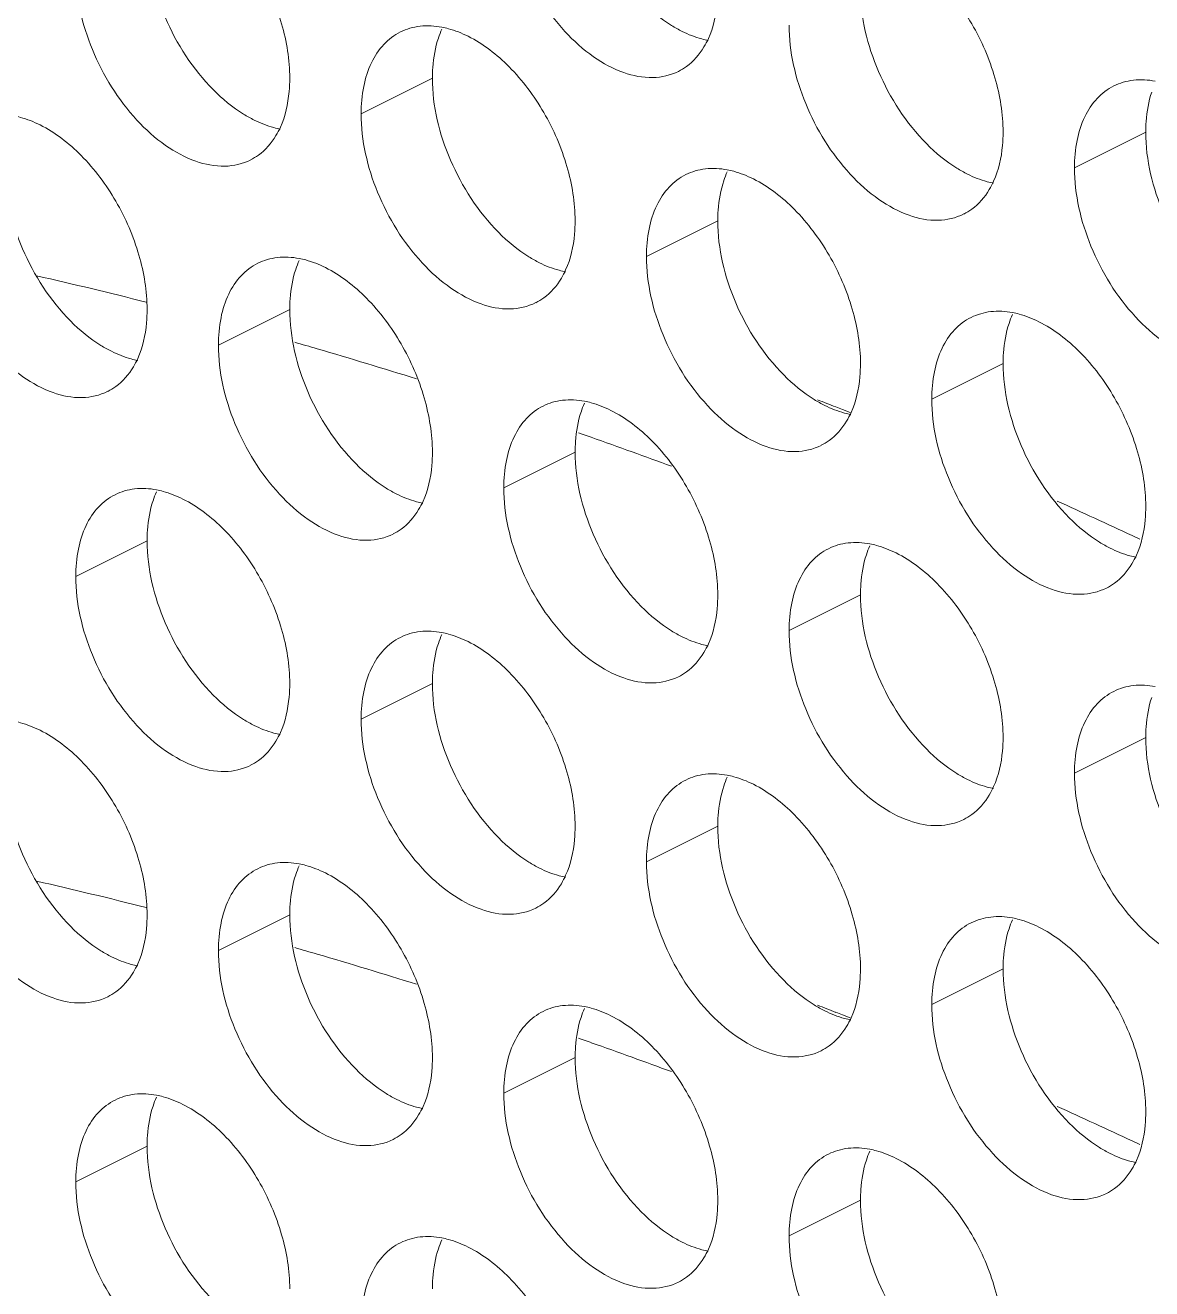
# Model space of a CAD drawing. Header units: millimetres. Extents: x 0 to 2524, y 0 to 1785.
# Drawn here: x 1860.19 to 1869.12, y 861.98 to 872 of the extents above; entities that cross this region are included whole.
import ezdxf

# ---------------------------------------------------------------- set-up
doc = ezdxf.new("R2010")
doc.units = ezdxf.units.MM
doc.header["$LTSCALE"] = 0.1
doc.layers.add('标注', color=251, linetype='Continuous', lineweight=9)

msp = doc.modelspace()

# ---------------------------------------------------------------- linework, layer by layer
at = {"layer": '标注'}
for p, q in [((1863.419, 871.581), (1862.854, 871.298)), ((1869.076, 871.153), (1868.511, 870.87)), ((1865.682, 870.45), (1865.117, 870.167)), ((1862.288, 869.747), (1861.722, 869.464)), ((1867.945, 869.318), (1867.379, 869.035)), ((1866.618, 868.974), (1866.672, 868.953)), ((1866.672, 868.953), (1866.731, 868.929)), ((1864.599, 868.762), (1864.577, 868.769)), ((1864.678, 868.734), (1864.599, 868.762)), ((1864.551, 868.615), (1863.985, 868.332)), ((1861.157, 867.912), (1860.591, 867.629)), ((1868.969, 867.954), (1869.03, 867.925)), ((1866.814, 867.484), (1866.248, 867.201)), ((1863.419, 866.781), (1862.854, 866.498)), ((1869.076, 866.353), (1868.511, 866.07)), ((1865.682, 865.65), (1865.117, 865.367)), ((1862.288, 864.947), (1861.722, 864.664)), ((1867.945, 864.518), (1867.379, 864.235)), ((1866.618, 864.174), (1866.672, 864.153)), ((1866.672, 864.153), (1866.731, 864.129)), ((1864.599, 863.962), (1864.577, 863.969)), ((1864.678, 863.934), (1864.599, 863.962)), ((1864.551, 863.815), (1863.985, 863.532)), ((1868.969, 863.154), (1869.03, 863.125)), ((1861.157, 863.112), (1860.591, 862.829)), ((1866.814, 862.684), (1866.248, 862.401))]:
    msp.add_line(p, q, dxfattribs=at)
for centre, radius, start, end in [((1864.164, 871.67), 0.734, 155.8796, 161.7803), ((1865.168, 872.04), 0.453, 296.5256, 305.9034), ((1861.774, 871.338), 0.453, 296.5256, 305.9034), ((1866.427, 870.539), 0.734, 155.8796, 161.7803), ((1867.431, 870.909), 0.453, 296.5256, 305.9034), ((1863.033, 869.836), 0.734, 155.8796, 161.7803), ((1851.95, 833.456), 37.495, 75.7992, 77.1627), ((1864.037, 870.206), 0.453, 296.5256, 305.9034), ((1868.689, 869.407), 0.734, 155.8796, 161.7803), ((1851.393, 831.37), 39.654, 73.727, 73.9941), ((1851.179, 830.644), 40.411, 72.5573, 73.7232), ((1860.642, 869.503), 0.453, 296.5256, 305.9034), ((1865.295, 868.704), 0.734, 155.8796, 161.7803), ((1850.978, 829.836), 42.147, 68.2177, 68.4277), ((1850.332, 828.091), 43.1, 70.0992, 70.5572), ((1866.299, 869.075), 0.453, 296.5256, 305.9034), ((1850.171, 827.648), 43.572, 69.6619, 70.0992), ((1861.901, 868.001), 0.734, 155.8796, 161.7803), ((1849.654, 826.747), 45.509, 64.8858, 65.7125), ((1862.905, 868.372), 0.453, 296.5256, 305.9034), ((1867.558, 867.573), 0.734, 155.8796, 161.7803), ((1868.562, 867.943), 0.453, 296.5256, 305.9034), ((1864.164, 866.87), 0.734, 155.8796, 161.7803), ((1865.168, 867.24), 0.453, 296.5256, 305.9034), ((1861.774, 866.538), 0.453, 296.5256, 305.9034), ((1866.427, 865.739), 0.734, 155.8796, 161.7803), ((1867.431, 866.109), 0.453, 296.5256, 305.9034), ((1863.033, 865.036), 0.734, 155.8796, 161.7803), ((1851.95, 828.656), 37.495, 75.7992, 77.1627), ((1864.037, 865.406), 0.453, 296.5256, 305.9034), ((1868.689, 864.607), 0.734, 155.8796, 161.7803), ((1851.393, 826.57), 39.654, 73.727, 73.9941), ((1851.179, 825.844), 40.411, 72.5573, 73.7232), ((1860.642, 864.703), 0.453, 296.5256, 305.9034), ((1865.295, 863.904), 0.734, 155.8796, 161.7803), ((1850.978, 825.036), 42.147, 68.2177, 68.4277), ((1850.332, 823.291), 43.1, 70.0992, 70.5572), ((1866.299, 864.275), 0.453, 296.5256, 305.9034), ((1850.171, 822.848), 43.572, 69.6619, 70.0992), ((1861.901, 863.201), 0.734, 155.8796, 161.7803), ((1849.654, 821.947), 45.509, 64.8858, 65.7125), ((1862.905, 863.572), 0.453, 296.5256, 305.9034), ((1867.558, 862.773), 0.734, 155.8796, 161.7803), ((1868.562, 863.143), 0.453, 296.5256, 305.9034), ((1864.164, 862.07), 0.734, 155.8796, 161.7803), ((1865.168, 862.44), 0.453, 296.5256, 305.9034)]:
    msp.add_arc(centre, radius, start, end, dxfattribs=at)
for points, knots in [([(1865.37, 871.635), (1865.308, 871.604), (1865.158, 871.57), (1864.92, 871.617), (1864.682, 871.748), (1864.374, 872.026), (1864.088, 872.488), (1863.985, 872.921), (1863.985, 873.132)], [0, 0, 0, 0, 0.090718, 0.191742, 0.308104, 0.439279, 0.725532, 1, 1, 1, 1]), ([(1861.44, 873.044), (1861.56, 872.984), (1861.791, 872.804), (1862.057, 872.446), (1862.238, 872.027), (1862.288, 871.726), (1862.288, 871.581)], [0, 0, 0, 0, 0.229676, 0.488215, 0.753207, 1, 1, 1, 1]), ([(1861.681, 871.49), (1861.519, 871.653), (1861.268, 872.04), (1861.157, 872.491), (1861.157, 872.712)], [0, 0, 0, 0, 0.508684, 1, 1, 1, 1]), ([(1867.096, 872.616), (1867.217, 872.556), (1867.448, 872.375), (1867.714, 872.017), (1867.895, 871.599), (1867.945, 871.297), (1867.945, 871.153)], [0, 0, 0, 0, 0.229676, 0.488215, 0.753207, 1, 1, 1, 1]), ([(1861.976, 870.932), (1861.914, 870.901), (1861.764, 870.867), (1861.526, 870.915), (1861.287, 871.045), (1860.98, 871.323), (1860.694, 871.785), (1860.591, 872.218), (1860.591, 872.429)], [0, 0, 0, 0, 0.090718, 0.191742, 0.308104, 0.439279, 0.725532, 1, 1, 1, 1]), ([(1865.682, 872.284), (1865.682, 872.248), (1865.677, 872.116), (1865.647, 871.983), (1865.608, 871.895)], [0, 0, 0, 0, 0.268874, 1, 1, 1, 1]), ([(1867.337, 871.062), (1867.176, 871.225), (1866.925, 871.612), (1866.814, 872.062), (1866.814, 872.284)], [0, 0, 0, 0, 0.508684, 1, 1, 1, 1]), ([(1865.399, 871.952), (1865.371, 871.966), (1865.253, 872.032), (1865.148, 872.12), (1865.075, 872.193)], [0, 0, 0, 0, 0.235002, 1, 1, 1, 1]), ([(1863.166, 871.947), (1863.214, 871.971), (1863.324, 872.003), (1863.438, 871.996), (1863.495, 871.985)], [0, 0, 0, 0, 0.482538, 1, 1, 1, 1]), ([(1863.495, 871.985), (1863.512, 871.982), (1863.583, 871.965), (1863.652, 871.938), (1863.702, 871.913)], [0, 0, 0, 0, 0.238696, 1, 1, 1, 1]), ([(1867.633, 870.504), (1867.57, 870.472), (1867.421, 870.438), (1867.183, 870.486), (1866.944, 870.617), (1866.637, 870.894), (1866.351, 871.357), (1866.248, 871.789), (1866.248, 872.001)], [0, 0, 0, 0, 0.090718, 0.191742, 0.308104, 0.439279, 0.725532, 1, 1, 1, 1]), ([(1862.854, 871.298), (1862.854, 871.371), (1862.866, 871.51), (1862.925, 871.7), (1863.024, 871.852), (1863.117, 871.923), (1863.166, 871.947)], [0, 0, 0, 0, 0.289235, 0.54966, 0.782932, 1, 1, 1, 1]), ([(1863.419, 871.581), (1863.419, 871.609), (1863.423, 871.717), (1863.442, 871.824), (1863.467, 871.899)], [0, 0, 0, 0, 0.264225, 1, 1, 1, 1]), ([(1863.702, 871.913), (1863.823, 871.853), (1864.054, 871.672), (1864.32, 871.314), (1864.501, 870.896), (1864.551, 870.595), (1864.551, 870.45)], [0, 0, 0, 0, 0.229676, 0.488215, 0.753207, 1, 1, 1, 1]), ([(1865.607, 871.88), (1865.59, 871.883), (1865.518, 871.9), (1865.449, 871.927), (1865.399, 871.952)], [0, 0, 0, 0, 0.238696, 1, 1, 1, 1]), ([(1865.608, 871.895), (1865.597, 871.872), (1865.554, 871.788), (1865.49, 871.714), (1865.434, 871.673)], [0, 0, 0, 0, 0.265525, 1, 1, 1, 1]), ([(1862.288, 871.581), (1862.288, 871.545), (1862.282, 871.413), (1862.253, 871.28), (1862.214, 871.192)], [0, 0, 0, 0, 0.268874, 1, 1, 1, 1]), ([(1863.943, 870.359), (1863.782, 870.522), (1863.531, 870.909), (1863.419, 871.359), (1863.419, 871.581)], [0, 0, 0, 0, 0.508684, 1, 1, 1, 1]), ([(1868.823, 871.519), (1868.871, 871.543), (1868.981, 871.575), (1869.095, 871.568), (1869.151, 871.557)], [0, 0, 0, 0, 0.482538, 1, 1, 1, 1]), ([(1862.005, 871.249), (1861.977, 871.263), (1861.859, 871.33), (1861.753, 871.417), (1861.681, 871.49)], [0, 0, 0, 0, 0.235002, 1, 1, 1, 1]), ([(1868.511, 870.87), (1868.511, 870.943), (1868.523, 871.081), (1868.582, 871.272), (1868.681, 871.424), (1868.774, 871.494), (1868.823, 871.519)], [0, 0, 0, 0, 0.289235, 0.54966, 0.782932, 1, 1, 1, 1]), ([(1869.076, 871.153), (1869.076, 871.181), (1869.08, 871.288), (1869.099, 871.396), (1869.124, 871.471)], [0, 0, 0, 0, 0.264225, 1, 1, 1, 1]), ([(1860.101, 871.282), (1860.118, 871.279), (1860.189, 871.262), (1860.258, 871.235), (1860.308, 871.21)], [0, 0, 0, 0, 0.238696, 1, 1, 1, 1]), ([(1864.239, 869.801), (1864.176, 869.769), (1864.026, 869.735), (1863.789, 869.783), (1863.55, 869.914), (1863.242, 870.191), (1862.956, 870.654), (1862.854, 871.086), (1862.854, 871.298)], [0, 0, 0, 0, 0.090718, 0.191742, 0.308104, 0.439279, 0.725532, 1, 1, 1, 1]), ([(1860.308, 871.21), (1860.429, 871.15), (1860.659, 870.969), (1860.926, 870.611), (1861.107, 870.193), (1861.157, 869.892), (1861.157, 869.747)], [0, 0, 0, 0, 0.229676, 0.488215, 0.753207, 1, 1, 1, 1]), ([(1862.213, 871.177), (1862.196, 871.18), (1862.124, 871.197), (1862.055, 871.224), (1862.005, 871.249)], [0, 0, 0, 0, 0.238696, 1, 1, 1, 1]), ([(1862.214, 871.192), (1862.203, 871.169), (1862.16, 871.085), (1862.096, 871.011), (1862.04, 870.97)], [0, 0, 0, 0, 0.265525, 1, 1, 1, 1]), ([(1867.945, 871.153), (1867.945, 871.117), (1867.939, 870.985), (1867.91, 870.852), (1867.87, 870.764)], [0, 0, 0, 0, 0.268874, 1, 1, 1, 1]), ([(1869.6, 869.93), (1869.439, 870.093), (1869.188, 870.48), (1869.076, 870.931), (1869.076, 871.153)], [0, 0, 0, 0, 0.508684, 1, 1, 1, 1]), ([(1867.662, 870.82), (1867.634, 870.835), (1867.516, 870.901), (1867.41, 870.988), (1867.337, 871.062)], [0, 0, 0, 0, 0.235002, 1, 1, 1, 1]), ([(1860.549, 869.656), (1860.388, 869.819), (1860.137, 870.206), (1860.025, 870.656), (1860.025, 870.878)], [0, 0, 0, 0, 0.508684, 1, 1, 1, 1]), ([(1865.428, 870.816), (1865.477, 870.84), (1865.587, 870.872), (1865.701, 870.865), (1865.757, 870.854)], [0, 0, 0, 0, 0.482538, 1, 1, 1, 1]), ([(1869.896, 869.372), (1869.833, 869.341), (1869.683, 869.307), (1869.445, 869.355), (1869.207, 869.485), (1868.899, 869.763), (1868.613, 870.226), (1868.511, 870.658), (1868.511, 870.87)], [0, 0, 0, 0, 0.090718, 0.191742, 0.308104, 0.439279, 0.725532, 1, 1, 1, 1]), ([(1865.117, 870.167), (1865.117, 870.24), (1865.129, 870.379), (1865.188, 870.569), (1865.287, 870.721), (1865.38, 870.791), (1865.428, 870.816)], [0, 0, 0, 0, 0.289235, 0.54966, 0.782932, 1, 1, 1, 1]), ([(1865.682, 870.45), (1865.682, 870.478), (1865.686, 870.585), (1865.705, 870.693), (1865.73, 870.768)], [0, 0, 0, 0, 0.264225, 1, 1, 1, 1]), ([(1865.757, 870.854), (1865.775, 870.851), (1865.846, 870.834), (1865.915, 870.807), (1865.965, 870.782)], [0, 0, 0, 0, 0.238696, 1, 1, 1, 1]), ([(1865.965, 870.782), (1866.086, 870.721), (1866.316, 870.541), (1866.582, 870.183), (1866.764, 869.764), (1866.814, 869.463), (1866.814, 869.318)], [0, 0, 0, 0, 0.229676, 0.488215, 0.753207, 1, 1, 1, 1]), ([(1867.87, 870.748), (1867.853, 870.752), (1867.781, 870.768), (1867.712, 870.795), (1867.662, 870.82)], [0, 0, 0, 0, 0.238696, 1, 1, 1, 1]), ([(1867.87, 870.764), (1867.86, 870.741), (1867.817, 870.657), (1867.753, 870.583), (1867.696, 870.542)], [0, 0, 0, 0, 0.265525, 1, 1, 1, 1]), ([(1860.845, 869.098), (1860.782, 869.066), (1860.632, 869.032), (1860.395, 869.08), (1860.156, 869.211), (1859.848, 869.488), (1859.562, 869.951), (1859.46, 870.384), (1859.46, 870.595)], [0, 0, 0, 0, 0.090718, 0.191742, 0.308104, 0.439279, 0.725532, 1, 1, 1, 1]), ([(1864.551, 870.45), (1864.551, 870.414), (1864.545, 870.282), (1864.516, 870.149), (1864.476, 870.061)], [0, 0, 0, 0, 0.268874, 1, 1, 1, 1]), ([(1866.206, 869.228), (1866.044, 869.39), (1865.793, 869.777), (1865.682, 870.228), (1865.682, 870.45)], [0, 0, 0, 0, 0.508684, 1, 1, 1, 1]), ([(1864.268, 870.117), (1864.24, 870.132), (1864.122, 870.198), (1864.016, 870.286), (1863.943, 870.359)], [0, 0, 0, 0, 0.235002, 1, 1, 1, 1]), ([(1862.034, 870.113), (1862.083, 870.137), (1862.193, 870.169), (1862.306, 870.162), (1862.363, 870.151)], [0, 0, 0, 0, 0.482538, 1, 1, 1, 1]), ([(1866.502, 868.669), (1866.439, 868.638), (1866.289, 868.604), (1866.051, 868.652), (1865.813, 868.782), (1865.505, 869.06), (1865.219, 869.523), (1865.117, 869.955), (1865.117, 870.167)], [0, 0, 0, 0, 0.090718, 0.191742, 0.308104, 0.439279, 0.725532, 1, 1, 1, 1]), ([(1861.722, 869.464), (1861.722, 869.537), (1861.734, 869.676), (1861.793, 869.866), (1861.893, 870.018), (1861.985, 870.088), (1862.034, 870.113)], [0, 0, 0, 0, 0.289235, 0.54966, 0.782932, 1, 1, 1, 1]), ([(1862.288, 869.747), (1862.288, 869.775), (1862.292, 869.883), (1862.311, 869.99), (1862.335, 870.065)], [0, 0, 0, 0, 0.264225, 1, 1, 1, 1]), ([(1862.363, 870.151), (1862.38, 870.148), (1862.452, 870.131), (1862.521, 870.104), (1862.571, 870.079)], [0, 0, 0, 0, 0.238696, 1, 1, 1, 1]), ([(1862.571, 870.079), (1862.692, 870.018), (1862.922, 869.838), (1863.188, 869.48), (1863.369, 869.061), (1863.419, 868.76), (1863.419, 868.615)], [0, 0, 0, 0, 0.229676, 0.488215, 0.753207, 1, 1, 1, 1]), ([(1864.476, 870.045), (1864.459, 870.049), (1864.387, 870.065), (1864.318, 870.092), (1864.268, 870.117)], [0, 0, 0, 0, 0.238696, 1, 1, 1, 1]), ([(1864.476, 870.061), (1864.466, 870.038), (1864.423, 869.954), (1864.359, 869.88), (1864.302, 869.839)], [0, 0, 0, 0, 0.265525, 1, 1, 1, 1]), ([(1861.157, 869.747), (1861.157, 869.711), (1861.151, 869.579), (1861.122, 869.446), (1861.082, 869.358)], [0, 0, 0, 0, 0.268874, 1, 1, 1, 1]), ([(1862.812, 868.525), (1862.65, 868.687), (1862.399, 869.075), (1862.288, 869.525), (1862.288, 869.747)], [0, 0, 0, 0, 0.508684, 1, 1, 1, 1]), ([(1867.379, 869.035), (1867.379, 869.108), (1867.391, 869.247), (1867.45, 869.437), (1867.55, 869.59), (1867.642, 869.66), (1867.691, 869.684)], [0, 0, 0, 0, 0.289235, 0.54966, 0.782932, 1, 1, 1, 1]), ([(1867.691, 869.684), (1867.74, 869.708), (1867.85, 869.74), (1867.963, 869.733), (1868.02, 869.723)], [0, 0, 0, 0, 0.482538, 1, 1, 1, 1]), ([(1868.02, 869.723), (1868.037, 869.719), (1868.109, 869.703), (1868.178, 869.675), (1868.228, 869.65)], [0, 0, 0, 0, 0.238696, 1, 1, 1, 1]), ([(1860.874, 869.415), (1860.845, 869.429), (1860.728, 869.495), (1860.622, 869.583), (1860.549, 869.656)], [0, 0, 0, 0, 0.235002, 1, 1, 1, 1]), ([(1867.945, 869.318), (1867.945, 869.347), (1867.949, 869.454), (1867.967, 869.561), (1867.992, 869.637)], [0, 0, 0, 0, 0.264225, 1, 1, 1, 1]), ([(1868.228, 869.65), (1868.348, 869.59), (1868.579, 869.41), (1868.845, 869.052), (1869.026, 868.633), (1869.076, 868.332), (1869.076, 868.187)], [0, 0, 0, 0, 0.229676, 0.488215, 0.753207, 1, 1, 1, 1]), ([(1863.108, 867.966), (1863.045, 867.935), (1862.895, 867.901), (1862.657, 867.949), (1862.419, 868.079), (1862.111, 868.357), (1861.825, 868.82), (1861.722, 869.252), (1861.722, 869.464)], [0, 0, 0, 0, 0.090718, 0.191742, 0.308104, 0.439279, 0.725532, 1, 1, 1, 1]), ([(1861.082, 869.342), (1861.064, 869.346), (1860.993, 869.362), (1860.924, 869.39), (1860.874, 869.415)], [0, 0, 0, 0, 0.238696, 1, 1, 1, 1]), ([(1861.082, 869.358), (1861.072, 869.335), (1861.029, 869.251), (1860.964, 869.177), (1860.908, 869.136)], [0, 0, 0, 0, 0.265525, 1, 1, 1, 1]), ([(1866.814, 869.318), (1866.814, 869.283), (1866.808, 869.15), (1866.779, 869.018), (1866.739, 868.929)], [0, 0, 0, 0, 0.268874, 1, 1, 1, 1]), ([(1868.469, 868.096), (1868.307, 868.259), (1868.056, 868.646), (1867.945, 869.097), (1867.945, 869.318)], [0, 0, 0, 0, 0.508684, 1, 1, 1, 1]), ([(1866.531, 868.986), (1866.502, 869), (1866.384, 869.067), (1866.279, 869.154), (1866.206, 869.228)], [0, 0, 0, 0, 0.235002, 1, 1, 1, 1]), ([(1863.985, 868.332), (1863.985, 868.405), (1863.997, 868.544), (1864.056, 868.734), (1864.156, 868.887), (1864.248, 868.957), (1864.297, 868.981)], [0, 0, 0, 0, 0.289235, 0.54966, 0.782932, 1, 1, 1, 1]), ([(1864.297, 868.981), (1864.345, 869.006), (1864.455, 869.037), (1864.569, 869.03), (1864.626, 869.02)], [0, 0, 0, 0, 0.482538, 1, 1, 1, 1]), ([(1864.626, 869.02), (1864.643, 869.016), (1864.715, 869), (1864.784, 868.972), (1864.834, 868.947)], [0, 0, 0, 0, 0.238696, 1, 1, 1, 1]), ([(1866.738, 868.914), (1866.721, 868.917), (1866.65, 868.934), (1866.581, 868.961), (1866.531, 868.986)], [0, 0, 0, 0, 0.238696, 1, 1, 1, 1]), ([(1868.764, 867.538), (1868.702, 867.507), (1868.552, 867.473), (1868.314, 867.52), (1868.076, 867.651), (1867.768, 867.929), (1867.482, 868.391), (1867.379, 868.824), (1867.379, 869.035)], [0, 0, 0, 0, 0.090718, 0.191742, 0.308104, 0.439279, 0.725532, 1, 1, 1, 1]), ([(1864.551, 868.615), (1864.551, 868.644), (1864.555, 868.751), (1864.573, 868.859), (1864.598, 868.934)], [0, 0, 0, 0, 0.264225, 1, 1, 1, 1]), ([(1864.834, 868.947), (1864.954, 868.887), (1865.185, 868.707), (1865.451, 868.349), (1865.632, 867.93), (1865.682, 867.629), (1865.682, 867.484)], [0, 0, 0, 0, 0.229676, 0.488215, 0.753207, 1, 1, 1, 1]), ([(1866.739, 868.929), (1866.729, 868.906), (1866.685, 868.822), (1866.621, 868.748), (1866.565, 868.708)], [0, 0, 0, 0, 0.265525, 1, 1, 1, 1]), ([(1863.419, 868.615), (1863.419, 868.58), (1863.414, 868.447), (1863.385, 868.315), (1863.345, 868.226)], [0, 0, 0, 0, 0.268874, 1, 1, 1, 1]), ([(1865.075, 867.393), (1864.913, 867.556), (1864.662, 867.943), (1864.551, 868.394), (1864.551, 868.615)], [0, 0, 0, 0, 0.508684, 1, 1, 1, 1]), ([(1863.137, 868.283), (1863.108, 868.297), (1862.99, 868.364), (1862.885, 868.451), (1862.812, 868.525)], [0, 0, 0, 0, 0.235002, 1, 1, 1, 1]), ([(1860.591, 867.629), (1860.591, 867.702), (1860.603, 867.841), (1860.662, 868.031), (1860.761, 868.184), (1860.854, 868.254), (1860.903, 868.278)], [0, 0, 0, 0, 0.289235, 0.54966, 0.782932, 1, 1, 1, 1]), ([(1860.903, 868.278), (1860.951, 868.303), (1861.061, 868.334), (1861.175, 868.328), (1861.232, 868.317)], [0, 0, 0, 0, 0.482538, 1, 1, 1, 1]), ([(1861.232, 868.317), (1861.249, 868.313), (1861.321, 868.297), (1861.39, 868.269), (1861.44, 868.244)], [0, 0, 0, 0, 0.238696, 1, 1, 1, 1]), ([(1863.344, 868.211), (1863.327, 868.214), (1863.256, 868.231), (1863.187, 868.258), (1863.137, 868.283)], [0, 0, 0, 0, 0.238696, 1, 1, 1, 1]), ([(1865.37, 866.835), (1865.308, 866.804), (1865.158, 866.77), (1864.92, 866.817), (1864.682, 866.948), (1864.374, 867.226), (1864.088, 867.688), (1863.985, 868.121), (1863.985, 868.332)], [0, 0, 0, 0, 0.090718, 0.191742, 0.308104, 0.439279, 0.725532, 1, 1, 1, 1]), ([(1861.157, 867.912), (1861.157, 867.941), (1861.16, 868.048), (1861.179, 868.156), (1861.204, 868.231)], [0, 0, 0, 0, 0.264225, 1, 1, 1, 1]), ([(1861.44, 868.244), (1861.56, 868.184), (1861.791, 868.004), (1862.057, 867.646), (1862.238, 867.227), (1862.288, 866.926), (1862.288, 866.781)], [0, 0, 0, 0, 0.229676, 0.488215, 0.753207, 1, 1, 1, 1]), ([(1863.345, 868.226), (1863.335, 868.204), (1863.291, 868.12), (1863.227, 868.045), (1863.171, 868.005)], [0, 0, 0, 0, 0.265525, 1, 1, 1, 1]), ([(1869.076, 868.187), (1869.076, 868.151), (1869.071, 868.019), (1869.041, 867.886), (1869.002, 867.798)], [0, 0, 0, 0, 0.268874, 1, 1, 1, 1]), ([(1868.794, 867.855), (1868.765, 867.869), (1868.647, 867.935), (1868.542, 868.023), (1868.469, 868.096)], [0, 0, 0, 0, 0.235002, 1, 1, 1, 1]), ([(1861.681, 866.69), (1861.519, 866.853), (1861.268, 867.24), (1861.157, 867.691), (1861.157, 867.912)], [0, 0, 0, 0, 0.508684, 1, 1, 1, 1]), ([(1866.56, 867.85), (1866.608, 867.874), (1866.718, 867.906), (1866.832, 867.899), (1866.889, 867.888)], [0, 0, 0, 0, 0.482538, 1, 1, 1, 1]), ([(1866.889, 867.888), (1866.906, 867.885), (1866.978, 867.868), (1867.046, 867.841), (1867.096, 867.816)], [0, 0, 0, 0, 0.238696, 1, 1, 1, 1]), ([(1866.248, 867.201), (1866.248, 867.274), (1866.26, 867.413), (1866.319, 867.603), (1866.418, 867.755), (1866.511, 867.826), (1866.56, 867.85)], [0, 0, 0, 0, 0.289235, 0.54966, 0.782932, 1, 1, 1, 1]), ([(1866.814, 867.484), (1866.814, 867.512), (1866.817, 867.62), (1866.836, 867.727), (1866.861, 867.802)], [0, 0, 0, 0, 0.264225, 1, 1, 1, 1]), ([(1867.096, 867.816), (1867.217, 867.756), (1867.448, 867.575), (1867.714, 867.217), (1867.895, 866.799), (1867.945, 866.497), (1867.945, 866.353)], [0, 0, 0, 0, 0.229676, 0.488215, 0.753207, 1, 1, 1, 1]), ([(1869.001, 867.783), (1868.984, 867.786), (1868.912, 867.802), (1868.844, 867.83), (1868.794, 867.855)], [0, 0, 0, 0, 0.238696, 1, 1, 1, 1]), ([(1869.002, 867.798), (1868.991, 867.775), (1868.948, 867.691), (1868.884, 867.617), (1868.828, 867.576)], [0, 0, 0, 0, 0.265525, 1, 1, 1, 1]), ([(1861.976, 866.132), (1861.914, 866.101), (1861.764, 866.067), (1861.526, 866.115), (1861.287, 866.245), (1860.98, 866.523), (1860.694, 866.985), (1860.591, 867.418), (1860.591, 867.629)], [0, 0, 0, 0, 0.090718, 0.191742, 0.308104, 0.439279, 0.725532, 1, 1, 1, 1]), ([(1865.682, 867.484), (1865.682, 867.448), (1865.677, 867.316), (1865.647, 867.183), (1865.608, 867.095)], [0, 0, 0, 0, 0.268874, 1, 1, 1, 1]), ([(1867.337, 866.262), (1867.176, 866.425), (1866.925, 866.812), (1866.814, 867.262), (1866.814, 867.484)], [0, 0, 0, 0, 0.508684, 1, 1, 1, 1]), ([(1865.399, 867.152), (1865.371, 867.166), (1865.253, 867.232), (1865.148, 867.32), (1865.075, 867.393)], [0, 0, 0, 0, 0.235002, 1, 1, 1, 1]), ([(1863.166, 867.147), (1863.214, 867.171), (1863.324, 867.203), (1863.438, 867.196), (1863.495, 867.185)], [0, 0, 0, 0, 0.482538, 1, 1, 1, 1]), ([(1863.495, 867.185), (1863.512, 867.182), (1863.583, 867.165), (1863.652, 867.138), (1863.702, 867.113)], [0, 0, 0, 0, 0.238696, 1, 1, 1, 1]), ([(1867.633, 865.704), (1867.57, 865.672), (1867.421, 865.638), (1867.183, 865.686), (1866.944, 865.817), (1866.637, 866.094), (1866.351, 866.557), (1866.248, 866.989), (1866.248, 867.201)], [0, 0, 0, 0, 0.090718, 0.191742, 0.308104, 0.439279, 0.725532, 1, 1, 1, 1]), ([(1862.854, 866.498), (1862.854, 866.571), (1862.866, 866.71), (1862.925, 866.9), (1863.024, 867.052), (1863.117, 867.123), (1863.166, 867.147)], [0, 0, 0, 0, 0.289235, 0.54966, 0.782932, 1, 1, 1, 1]), ([(1863.419, 866.781), (1863.419, 866.809), (1863.423, 866.917), (1863.442, 867.024), (1863.467, 867.099)], [0, 0, 0, 0, 0.264225, 1, 1, 1, 1]), ([(1863.702, 867.113), (1863.823, 867.053), (1864.054, 866.872), (1864.32, 866.514), (1864.501, 866.096), (1864.551, 865.795), (1864.551, 865.65)], [0, 0, 0, 0, 0.229676, 0.488215, 0.753207, 1, 1, 1, 1]), ([(1865.607, 867.08), (1865.59, 867.083), (1865.518, 867.1), (1865.449, 867.127), (1865.399, 867.152)], [0, 0, 0, 0, 0.238696, 1, 1, 1, 1]), ([(1865.608, 867.095), (1865.597, 867.072), (1865.554, 866.988), (1865.49, 866.914), (1865.434, 866.873)], [0, 0, 0, 0, 0.265525, 1, 1, 1, 1]), ([(1862.288, 866.781), (1862.288, 866.745), (1862.282, 866.613), (1862.253, 866.48), (1862.214, 866.392)], [0, 0, 0, 0, 0.268874, 1, 1, 1, 1]), ([(1863.943, 865.559), (1863.782, 865.722), (1863.531, 866.109), (1863.419, 866.559), (1863.419, 866.781)], [0, 0, 0, 0, 0.508684, 1, 1, 1, 1]), ([(1868.823, 866.719), (1868.871, 866.743), (1868.981, 866.775), (1869.095, 866.768), (1869.151, 866.757)], [0, 0, 0, 0, 0.482538, 1, 1, 1, 1]), ([(1862.005, 866.449), (1861.977, 866.463), (1861.859, 866.53), (1861.753, 866.617), (1861.681, 866.69)], [0, 0, 0, 0, 0.235002, 1, 1, 1, 1]), ([(1868.511, 866.07), (1868.511, 866.143), (1868.523, 866.281), (1868.582, 866.472), (1868.681, 866.624), (1868.774, 866.694), (1868.823, 866.719)], [0, 0, 0, 0, 0.289235, 0.54966, 0.782932, 1, 1, 1, 1]), ([(1869.076, 866.353), (1869.076, 866.381), (1869.08, 866.488), (1869.099, 866.596), (1869.124, 866.671)], [0, 0, 0, 0, 0.264225, 1, 1, 1, 1]), ([(1860.101, 866.482), (1860.118, 866.479), (1860.189, 866.462), (1860.258, 866.435), (1860.308, 866.41)], [0, 0, 0, 0, 0.238696, 1, 1, 1, 1]), ([(1864.239, 865.001), (1864.176, 864.969), (1864.026, 864.935), (1863.789, 864.983), (1863.55, 865.114), (1863.242, 865.391), (1862.956, 865.854), (1862.854, 866.286), (1862.854, 866.498)], [0, 0, 0, 0, 0.090718, 0.191742, 0.308104, 0.439279, 0.725532, 1, 1, 1, 1]), ([(1860.308, 866.41), (1860.429, 866.35), (1860.659, 866.169), (1860.926, 865.811), (1861.107, 865.393), (1861.157, 865.092), (1861.157, 864.947)], [0, 0, 0, 0, 0.229676, 0.488215, 0.753207, 1, 1, 1, 1]), ([(1862.213, 866.377), (1862.196, 866.38), (1862.124, 866.397), (1862.055, 866.424), (1862.005, 866.449)], [0, 0, 0, 0, 0.238696, 1, 1, 1, 1]), ([(1862.214, 866.392), (1862.203, 866.369), (1862.16, 866.285), (1862.096, 866.211), (1862.04, 866.17)], [0, 0, 0, 0, 0.265525, 1, 1, 1, 1]), ([(1867.662, 866.02), (1867.634, 866.035), (1867.516, 866.101), (1867.41, 866.188), (1867.337, 866.262)], [0, 0, 0, 0, 0.235002, 1, 1, 1, 1]), ([(1867.945, 866.353), (1867.945, 866.317), (1867.939, 866.185), (1867.91, 866.052), (1867.87, 865.964)], [0, 0, 0, 0, 0.268874, 1, 1, 1, 1]), ([(1869.6, 865.13), (1869.439, 865.293), (1869.188, 865.68), (1869.076, 866.131), (1869.076, 866.353)], [0, 0, 0, 0, 0.508684, 1, 1, 1, 1]), ([(1860.549, 864.856), (1860.388, 865.019), (1860.137, 865.406), (1860.025, 865.856), (1860.025, 866.078)], [0, 0, 0, 0, 0.508684, 1, 1, 1, 1]), ([(1865.428, 866.016), (1865.477, 866.04), (1865.587, 866.072), (1865.701, 866.065), (1865.757, 866.054)], [0, 0, 0, 0, 0.482538, 1, 1, 1, 1]), ([(1869.896, 864.572), (1869.833, 864.541), (1869.683, 864.507), (1869.445, 864.555), (1869.207, 864.685), (1868.899, 864.963), (1868.613, 865.426), (1868.511, 865.858), (1868.511, 866.07)], [0, 0, 0, 0, 0.090718, 0.191742, 0.308104, 0.439279, 0.725532, 1, 1, 1, 1]), ([(1865.117, 865.367), (1865.117, 865.44), (1865.129, 865.579), (1865.188, 865.769), (1865.287, 865.921), (1865.38, 865.991), (1865.428, 866.016)], [0, 0, 0, 0, 0.289235, 0.54966, 0.782932, 1, 1, 1, 1]), ([(1865.682, 865.65), (1865.682, 865.678), (1865.686, 865.785), (1865.705, 865.893), (1865.73, 865.968)], [0, 0, 0, 0, 0.264225, 1, 1, 1, 1]), ([(1865.757, 866.054), (1865.775, 866.051), (1865.846, 866.034), (1865.915, 866.007), (1865.965, 865.982)], [0, 0, 0, 0, 0.238696, 1, 1, 1, 1]), ([(1865.965, 865.982), (1866.086, 865.921), (1866.316, 865.741), (1866.582, 865.383), (1866.764, 864.964), (1866.814, 864.663), (1866.814, 864.518)], [0, 0, 0, 0, 0.229676, 0.488215, 0.753207, 1, 1, 1, 1]), ([(1867.87, 865.948), (1867.853, 865.952), (1867.781, 865.968), (1867.712, 865.995), (1867.662, 866.02)], [0, 0, 0, 0, 0.238696, 1, 1, 1, 1]), ([(1867.87, 865.964), (1867.86, 865.941), (1867.817, 865.857), (1867.753, 865.783), (1867.696, 865.742)], [0, 0, 0, 0, 0.265525, 1, 1, 1, 1]), ([(1860.845, 864.298), (1860.782, 864.266), (1860.632, 864.232), (1860.395, 864.28), (1860.156, 864.411), (1859.848, 864.688), (1859.562, 865.151), (1859.46, 865.584), (1859.46, 865.795)], [0, 0, 0, 0, 0.090718, 0.191742, 0.308104, 0.439279, 0.725532, 1, 1, 1, 1]), ([(1864.268, 865.317), (1864.24, 865.332), (1864.122, 865.398), (1864.016, 865.486), (1863.943, 865.559)], [0, 0, 0, 0, 0.235002, 1, 1, 1, 1]), ([(1864.551, 865.65), (1864.551, 865.614), (1864.545, 865.482), (1864.516, 865.349), (1864.476, 865.261)], [0, 0, 0, 0, 0.268874, 1, 1, 1, 1]), ([(1866.206, 864.428), (1866.044, 864.59), (1865.793, 864.977), (1865.682, 865.428), (1865.682, 865.65)], [0, 0, 0, 0, 0.508684, 1, 1, 1, 1]), ([(1862.034, 865.313), (1862.083, 865.337), (1862.193, 865.369), (1862.306, 865.362), (1862.363, 865.351)], [0, 0, 0, 0, 0.482538, 1, 1, 1, 1]), ([(1866.502, 863.869), (1866.439, 863.838), (1866.289, 863.804), (1866.051, 863.852), (1865.813, 863.982), (1865.505, 864.26), (1865.219, 864.723), (1865.117, 865.155), (1865.117, 865.367)], [0, 0, 0, 0, 0.090718, 0.191742, 0.308104, 0.439279, 0.725532, 1, 1, 1, 1]), ([(1861.722, 864.664), (1861.722, 864.737), (1861.734, 864.876), (1861.793, 865.066), (1861.893, 865.218), (1861.985, 865.288), (1862.034, 865.313)], [0, 0, 0, 0, 0.289235, 0.54966, 0.782932, 1, 1, 1, 1]), ([(1862.288, 864.947), (1862.288, 864.975), (1862.292, 865.083), (1862.311, 865.19), (1862.335, 865.265)], [0, 0, 0, 0, 0.264225, 1, 1, 1, 1]), ([(1862.363, 865.351), (1862.38, 865.348), (1862.452, 865.331), (1862.521, 865.304), (1862.571, 865.279)], [0, 0, 0, 0, 0.238696, 1, 1, 1, 1]), ([(1862.571, 865.279), (1862.692, 865.218), (1862.922, 865.038), (1863.188, 864.68), (1863.369, 864.261), (1863.419, 863.96), (1863.419, 863.815)], [0, 0, 0, 0, 0.229676, 0.488215, 0.753207, 1, 1, 1, 1]), ([(1864.476, 865.245), (1864.459, 865.249), (1864.387, 865.265), (1864.318, 865.292), (1864.268, 865.317)], [0, 0, 0, 0, 0.238696, 1, 1, 1, 1]), ([(1864.476, 865.261), (1864.466, 865.238), (1864.423, 865.154), (1864.359, 865.08), (1864.302, 865.039)], [0, 0, 0, 0, 0.265525, 1, 1, 1, 1]), ([(1860.874, 864.615), (1860.845, 864.629), (1860.728, 864.695), (1860.622, 864.783), (1860.549, 864.856)], [0, 0, 0, 0, 0.235002, 1, 1, 1, 1]), ([(1861.157, 864.947), (1861.157, 864.911), (1861.151, 864.779), (1861.122, 864.646), (1861.082, 864.558)], [0, 0, 0, 0, 0.268874, 1, 1, 1, 1]), ([(1862.812, 863.725), (1862.65, 863.887), (1862.399, 864.275), (1862.288, 864.725), (1862.288, 864.947)], [0, 0, 0, 0, 0.508684, 1, 1, 1, 1]), ([(1867.379, 864.235), (1867.379, 864.308), (1867.391, 864.447), (1867.45, 864.637), (1867.55, 864.79), (1867.642, 864.86), (1867.691, 864.884)], [0, 0, 0, 0, 0.289235, 0.54966, 0.782932, 1, 1, 1, 1]), ([(1867.691, 864.884), (1867.74, 864.908), (1867.85, 864.94), (1867.963, 864.933), (1868.02, 864.923)], [0, 0, 0, 0, 0.482538, 1, 1, 1, 1]), ([(1868.02, 864.923), (1868.037, 864.919), (1868.109, 864.903), (1868.178, 864.875), (1868.228, 864.85)], [0, 0, 0, 0, 0.238696, 1, 1, 1, 1]), ([(1867.945, 864.518), (1867.945, 864.547), (1867.949, 864.654), (1867.967, 864.761), (1867.992, 864.837)], [0, 0, 0, 0, 0.264225, 1, 1, 1, 1]), ([(1868.228, 864.85), (1868.348, 864.79), (1868.579, 864.61), (1868.845, 864.252), (1869.026, 863.833), (1869.076, 863.532), (1869.076, 863.387)], [0, 0, 0, 0, 0.229676, 0.488215, 0.753207, 1, 1, 1, 1]), ([(1863.108, 863.166), (1863.045, 863.135), (1862.895, 863.101), (1862.657, 863.149), (1862.419, 863.279), (1862.111, 863.557), (1861.825, 864.02), (1861.722, 864.452), (1861.722, 864.664)], [0, 0, 0, 0, 0.090718, 0.191742, 0.308104, 0.439279, 0.725532, 1, 1, 1, 1]), ([(1861.082, 864.542), (1861.064, 864.546), (1860.993, 864.562), (1860.924, 864.59), (1860.874, 864.615)], [0, 0, 0, 0, 0.238696, 1, 1, 1, 1]), ([(1861.082, 864.558), (1861.072, 864.535), (1861.029, 864.451), (1860.964, 864.377), (1860.908, 864.336)], [0, 0, 0, 0, 0.265525, 1, 1, 1, 1]), ([(1866.814, 864.518), (1866.814, 864.483), (1866.808, 864.35), (1866.779, 864.218), (1866.739, 864.129)], [0, 0, 0, 0, 0.268874, 1, 1, 1, 1]), ([(1868.469, 863.296), (1868.307, 863.459), (1868.056, 863.846), (1867.945, 864.297), (1867.945, 864.518)], [0, 0, 0, 0, 0.508684, 1, 1, 1, 1]), ([(1866.531, 864.186), (1866.502, 864.2), (1866.384, 864.267), (1866.279, 864.354), (1866.206, 864.428)], [0, 0, 0, 0, 0.235002, 1, 1, 1, 1]), ([(1863.985, 863.532), (1863.985, 863.605), (1863.997, 863.744), (1864.056, 863.934), (1864.156, 864.087), (1864.248, 864.157), (1864.297, 864.181)], [0, 0, 0, 0, 0.289235, 0.54966, 0.782932, 1, 1, 1, 1]), ([(1864.297, 864.181), (1864.345, 864.206), (1864.455, 864.237), (1864.569, 864.23), (1864.626, 864.22)], [0, 0, 0, 0, 0.482538, 1, 1, 1, 1]), ([(1864.626, 864.22), (1864.643, 864.216), (1864.715, 864.2), (1864.784, 864.172), (1864.834, 864.147)], [0, 0, 0, 0, 0.238696, 1, 1, 1, 1]), ([(1866.738, 864.114), (1866.721, 864.117), (1866.65, 864.134), (1866.581, 864.161), (1866.531, 864.186)], [0, 0, 0, 0, 0.238696, 1, 1, 1, 1]), ([(1868.764, 862.738), (1868.702, 862.707), (1868.552, 862.673), (1868.314, 862.72), (1868.076, 862.851), (1867.768, 863.129), (1867.482, 863.591), (1867.379, 864.024), (1867.379, 864.235)], [0, 0, 0, 0, 0.090718, 0.191742, 0.308104, 0.439279, 0.725532, 1, 1, 1, 1]), ([(1864.551, 863.815), (1864.551, 863.844), (1864.555, 863.951), (1864.573, 864.059), (1864.598, 864.134)], [0, 0, 0, 0, 0.264225, 1, 1, 1, 1]), ([(1864.834, 864.147), (1864.954, 864.087), (1865.185, 863.907), (1865.451, 863.549), (1865.632, 863.13), (1865.682, 862.829), (1865.682, 862.684)], [0, 0, 0, 0, 0.229676, 0.488215, 0.753207, 1, 1, 1, 1]), ([(1866.739, 864.129), (1866.729, 864.106), (1866.685, 864.022), (1866.621, 863.948), (1866.565, 863.908)], [0, 0, 0, 0, 0.265525, 1, 1, 1, 1]), ([(1863.419, 863.815), (1863.419, 863.78), (1863.414, 863.647), (1863.385, 863.515), (1863.345, 863.426)], [0, 0, 0, 0, 0.268874, 1, 1, 1, 1]), ([(1865.075, 862.593), (1864.913, 862.756), (1864.662, 863.143), (1864.551, 863.594), (1864.551, 863.815)], [0, 0, 0, 0, 0.508684, 1, 1, 1, 1]), ([(1863.137, 863.483), (1863.108, 863.497), (1862.99, 863.564), (1862.885, 863.651), (1862.812, 863.725)], [0, 0, 0, 0, 0.235002, 1, 1, 1, 1]), ([(1860.591, 862.829), (1860.591, 862.902), (1860.603, 863.041), (1860.662, 863.231), (1860.761, 863.384), (1860.854, 863.454), (1860.903, 863.478)], [0, 0, 0, 0, 0.289235, 0.54966, 0.782932, 1, 1, 1, 1]), ([(1860.903, 863.478), (1860.951, 863.503), (1861.061, 863.534), (1861.175, 863.528), (1861.232, 863.517)], [0, 0, 0, 0, 0.482538, 1, 1, 1, 1]), ([(1861.232, 863.517), (1861.249, 863.513), (1861.321, 863.497), (1861.39, 863.469), (1861.44, 863.444)], [0, 0, 0, 0, 0.238696, 1, 1, 1, 1]), ([(1863.344, 863.411), (1863.327, 863.414), (1863.256, 863.431), (1863.187, 863.458), (1863.137, 863.483)], [0, 0, 0, 0, 0.238696, 1, 1, 1, 1]), ([(1865.37, 862.035), (1865.308, 862.004), (1865.158, 861.97), (1864.92, 862.017), (1864.682, 862.148), (1864.374, 862.426), (1864.088, 862.888), (1863.985, 863.321), (1863.985, 863.532)], [0, 0, 0, 0, 0.090718, 0.191742, 0.308104, 0.439279, 0.725532, 1, 1, 1, 1]), ([(1861.157, 863.112), (1861.157, 863.141), (1861.16, 863.248), (1861.179, 863.356), (1861.204, 863.431)], [0, 0, 0, 0, 0.264225, 1, 1, 1, 1]), ([(1861.44, 863.444), (1861.56, 863.384), (1861.791, 863.204), (1862.057, 862.846), (1862.238, 862.427), (1862.288, 862.126), (1862.288, 861.981)], [0, 0, 0, 0, 0.229676, 0.488215, 0.753207, 1, 1, 1, 1]), ([(1863.345, 863.426), (1863.335, 863.404), (1863.291, 863.32), (1863.227, 863.245), (1863.171, 863.205)], [0, 0, 0, 0, 0.265525, 1, 1, 1, 1]), ([(1869.076, 863.387), (1869.076, 863.351), (1869.071, 863.219), (1869.041, 863.086), (1869.002, 862.998)], [0, 0, 0, 0, 0.268874, 1, 1, 1, 1]), ([(1868.794, 863.055), (1868.765, 863.069), (1868.647, 863.135), (1868.542, 863.223), (1868.469, 863.296)], [0, 0, 0, 0, 0.235002, 1, 1, 1, 1]), ([(1861.681, 861.89), (1861.519, 862.053), (1861.268, 862.44), (1861.157, 862.891), (1861.157, 863.112)], [0, 0, 0, 0, 0.508684, 1, 1, 1, 1]), ([(1866.56, 863.05), (1866.608, 863.074), (1866.718, 863.106), (1866.832, 863.099), (1866.889, 863.088)], [0, 0, 0, 0, 0.482538, 1, 1, 1, 1]), ([(1866.889, 863.088), (1866.906, 863.085), (1866.978, 863.068), (1867.046, 863.041), (1867.096, 863.016)], [0, 0, 0, 0, 0.238696, 1, 1, 1, 1]), ([(1869.001, 862.983), (1868.984, 862.986), (1868.912, 863.002), (1868.844, 863.03), (1868.794, 863.055)], [0, 0, 0, 0, 0.238696, 1, 1, 1, 1]), ([(1866.248, 862.401), (1866.248, 862.474), (1866.26, 862.613), (1866.319, 862.803), (1866.418, 862.955), (1866.511, 863.026), (1866.56, 863.05)], [0, 0, 0, 0, 0.289235, 0.54966, 0.782932, 1, 1, 1, 1]), ([(1866.814, 862.684), (1866.814, 862.712), (1866.817, 862.82), (1866.836, 862.927), (1866.861, 863.002)], [0, 0, 0, 0, 0.264225, 1, 1, 1, 1]), ([(1867.096, 863.016), (1867.217, 862.956), (1867.448, 862.775), (1867.714, 862.417), (1867.895, 861.999), (1867.945, 861.697), (1867.945, 861.553)], [0, 0, 0, 0, 0.229676, 0.488215, 0.753207, 1, 1, 1, 1]), ([(1869.002, 862.998), (1868.991, 862.975), (1868.948, 862.891), (1868.884, 862.817), (1868.828, 862.776)], [0, 0, 0, 0, 0.265525, 1, 1, 1, 1]), ([(1861.976, 861.332), (1861.914, 861.301), (1861.764, 861.267), (1861.526, 861.315), (1861.287, 861.445), (1860.98, 861.723), (1860.694, 862.185), (1860.591, 862.618), (1860.591, 862.829)], [0, 0, 0, 0, 0.090718, 0.191742, 0.308104, 0.439279, 0.725532, 1, 1, 1, 1]), ([(1865.682, 862.684), (1865.682, 862.648), (1865.677, 862.516), (1865.647, 862.383), (1865.608, 862.295)], [0, 0, 0, 0, 0.268874, 1, 1, 1, 1]), ([(1867.337, 861.462), (1867.176, 861.625), (1866.925, 862.012), (1866.814, 862.462), (1866.814, 862.684)], [0, 0, 0, 0, 0.508684, 1, 1, 1, 1]), ([(1865.399, 862.352), (1865.371, 862.366), (1865.253, 862.432), (1865.148, 862.52), (1865.075, 862.593)], [0, 0, 0, 0, 0.235002, 1, 1, 1, 1]), ([(1863.166, 862.347), (1863.214, 862.371), (1863.324, 862.403), (1863.438, 862.396), (1863.495, 862.385)], [0, 0, 0, 0, 0.482538, 1, 1, 1, 1]), ([(1863.495, 862.385), (1863.512, 862.382), (1863.583, 862.365), (1863.652, 862.338), (1863.702, 862.313)], [0, 0, 0, 0, 0.238696, 1, 1, 1, 1]), ([(1865.607, 862.28), (1865.59, 862.283), (1865.518, 862.3), (1865.449, 862.327), (1865.399, 862.352)], [0, 0, 0, 0, 0.238696, 1, 1, 1, 1]), ([(1867.633, 860.904), (1867.57, 860.872), (1867.421, 860.838), (1867.183, 860.886), (1866.944, 861.017), (1866.637, 861.294), (1866.351, 861.757), (1866.248, 862.189), (1866.248, 862.401)], [0, 0, 0, 0, 0.090718, 0.191742, 0.308104, 0.439279, 0.725532, 1, 1, 1, 1]), ([(1862.854, 861.698), (1862.854, 861.771), (1862.866, 861.91), (1862.925, 862.1), (1863.024, 862.252), (1863.117, 862.323), (1863.166, 862.347)], [0, 0, 0, 0, 0.289235, 0.54966, 0.782932, 1, 1, 1, 1]), ([(1863.419, 861.981), (1863.419, 862.009), (1863.423, 862.117), (1863.442, 862.224), (1863.467, 862.299)], [0, 0, 0, 0, 0.264225, 1, 1, 1, 1]), ([(1863.702, 862.313), (1863.823, 862.253), (1864.054, 862.072), (1864.32, 861.714), (1864.501, 861.296), (1864.551, 860.995), (1864.551, 860.85)], [0, 0, 0, 0, 0.229676, 0.488215, 0.753207, 1, 1, 1, 1]), ([(1865.608, 862.295), (1865.597, 862.272), (1865.554, 862.188), (1865.49, 862.114), (1865.434, 862.073)], [0, 0, 0, 0, 0.265525, 1, 1, 1, 1])]:
    msp.add_open_spline(points, degree=3, knots=knots, dxfattribs=at)

doc.saveas('drawing.dxf')
